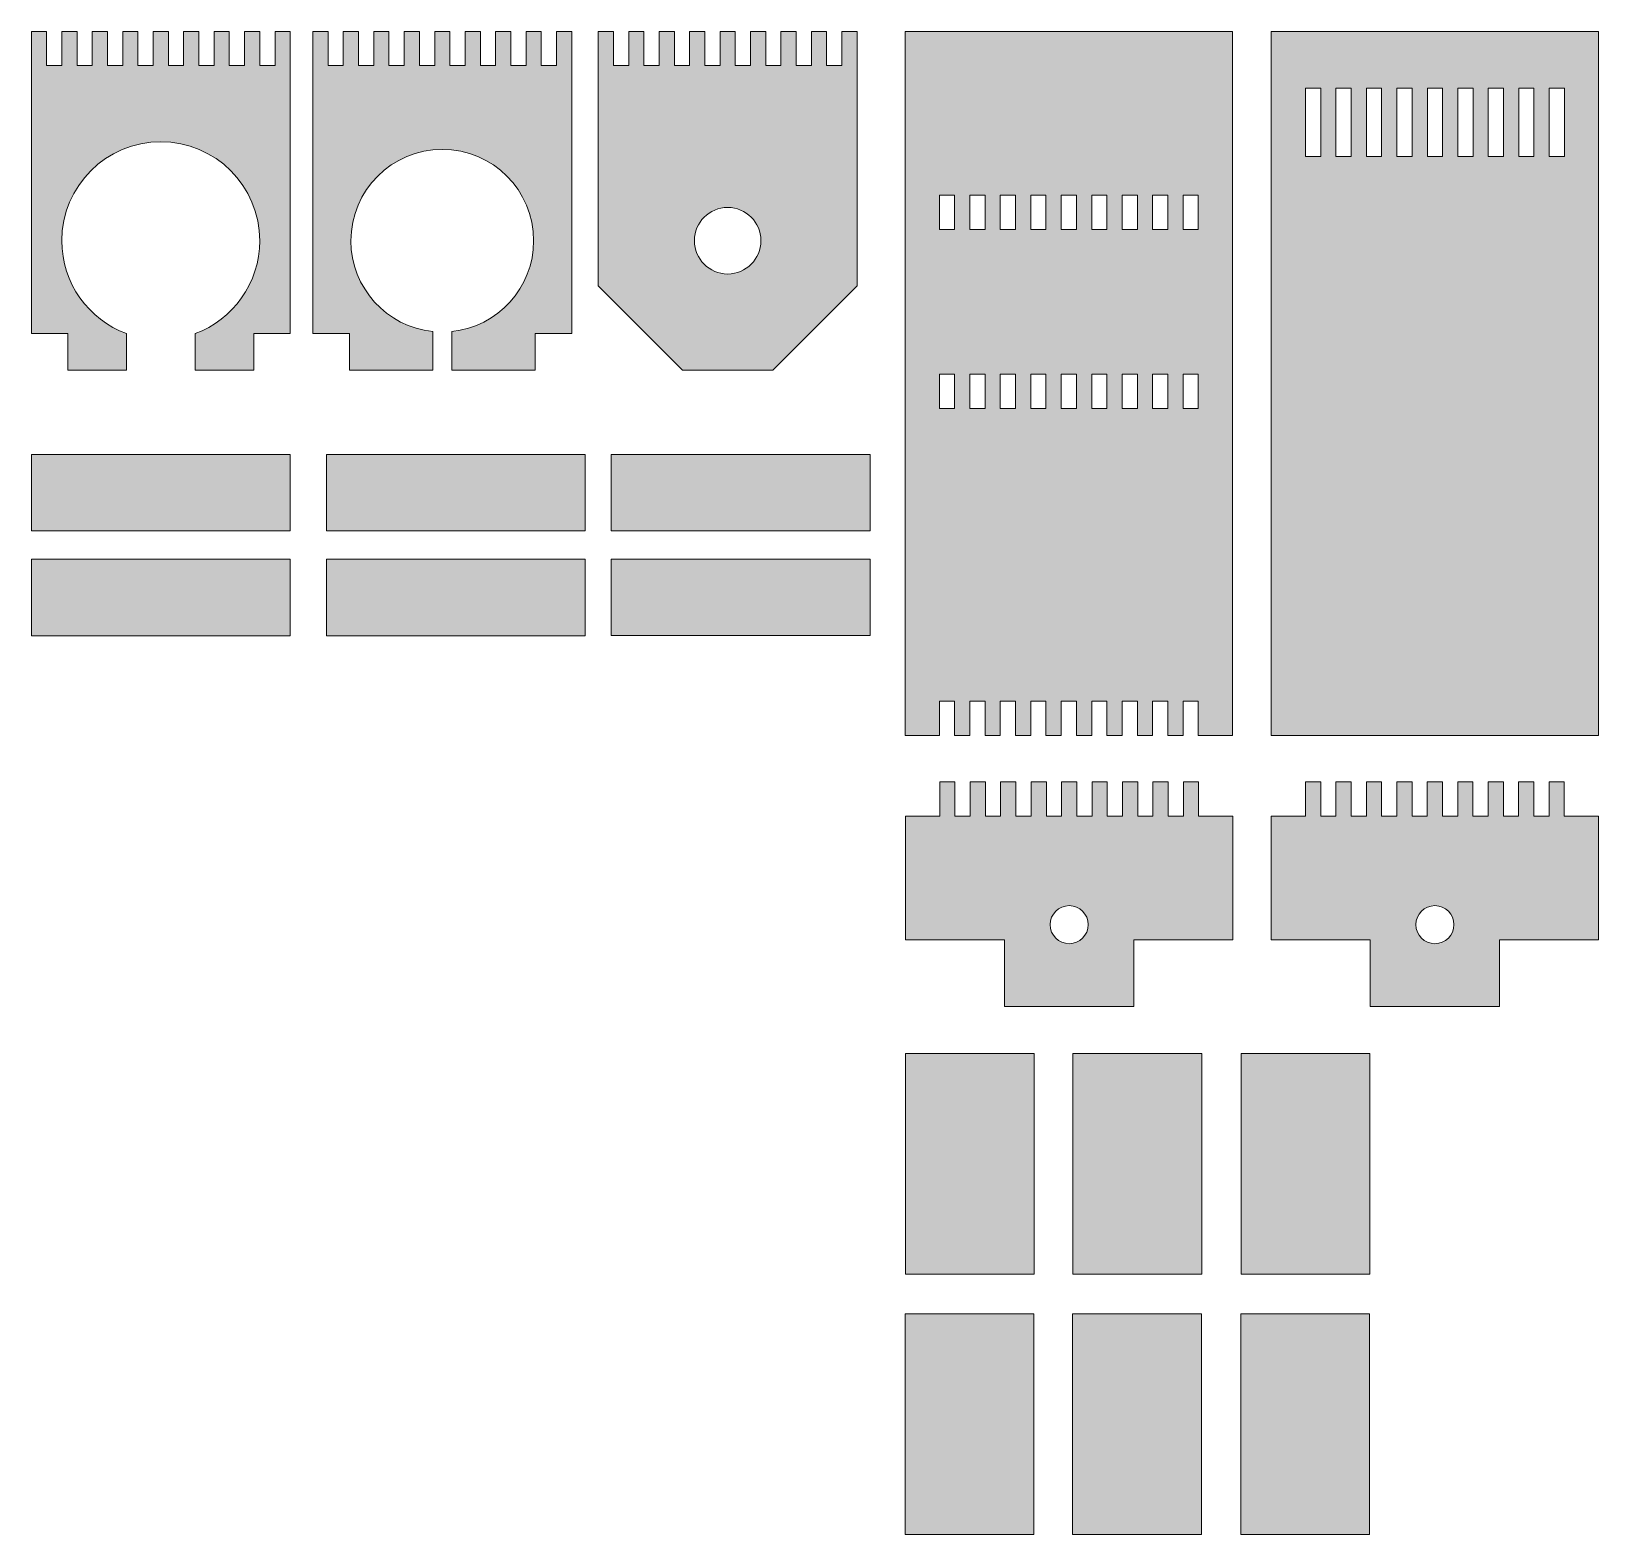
# Model space of a CAD drawing. Header units: inches. Extents: x 295 to 706, y -698 to -303.
import ezdxf

# ---------------------------------------------------------------- set-up
doc = ezdxf.new("R2010")
doc.units = ezdxf.units.IN
doc.header["$MEASUREMENT"] = 0
doc.layers.add('Layer 1', color=7, linetype='Continuous')

# ---------------------------------------------------------------- blocks, each defined once
blk = doc.blocks.new('block 2')
at = {"layer": 'Layer 1', "true_color": 0x939597}
h = blk.add_hatch(color=252, dxfattribs=at)
h.dxf.hatch_style = 2
h.paths.add_polyline_path([(440.04, -413.82), (372.04, -413.82), (372.04, -433.9), (440.04, -433.9)])
h = blk.add_hatch(color=252, dxfattribs=at)
h.dxf.hatch_style = 2
h.paths.add_polyline_path([(440.04, -441.34), (372.04, -441.34), (372.04, -461.42), (440.04, -461.42)])
at = {"layer": 'Layer 1', "color": 250, "lineweight": 18, "true_color": 0x231f20}
for points in [[(440.04, -413.82), (372.04, -413.82), (372.04, -433.9), (440.04, -433.9), (440.04, -413.82)], [(440.04, -441.34), (372.04, -441.34), (372.04, -461.42), (440.04, -461.42), (440.04, -441.34)]]:
    blk.add_lwpolyline(points, dxfattribs=at)
blk = doc.blocks.new('block 3')
at = {"layer": 'Layer 1', "true_color": 0x939597}
h = blk.add_hatch(color=252, dxfattribs=at)
h.dxf.hatch_style = 2
h.paths.add_polyline_path([(514.83, -413.8), (446.83, -413.8), (446.83, -433.88), (514.83, -433.88)])
h = blk.add_hatch(color=252, dxfattribs=at)
h.dxf.hatch_style = 2
h.paths.add_polyline_path([(514.83, -441.31), (446.83, -441.31), (446.83, -461.4), (514.83, -461.4)])
at = {"layer": 'Layer 1', "color": 250, "lineweight": 18, "true_color": 0x231f20}
for points in [[(514.83, -413.8), (446.83, -413.8), (446.83, -433.88), (514.83, -433.88), (514.83, -413.8)], [(514.83, -441.31), (446.83, -441.31), (446.83, -461.4), (514.83, -461.4), (514.83, -441.31)]]:
    blk.add_lwpolyline(points, dxfattribs=at)

msp = doc.modelspace()

# ---------------------------------------------------------------- hatches: boundary and pattern name
at = {"layer": 'Layer 1', "true_color": 0x939597}
h = msp.add_hatch(color=252, dxfattribs=at)
h.dxf.hatch_style = 2
edge = h.paths.add_edge_path()
edge.add_spline(control_points=[(362.54, -302.64), (362.54, -302.64), (361.28, -302.64), (361.28, -302.64), (361.28, -302.64), (358.54, -302.64), (358.54, -302.64), (358.54, -302.64), (358.54, -302.64), (358.54, -302.64), (358.54, -302.64), (358.54, -302.64), (358.54, -302.64), (358.54, -302.64), (358.54, -311.64), (358.54, -311.64), (358.54, -311.64), (354.54, -311.64), (354.54, -311.64), (354.54, -311.64), (354.54, -305.86), (354.54, -305.86), (354.54, -305.86), (354.54, -305.86), (354.54, -305.86), (354.54, -305.86), (354.54, -302.64), (354.54, -302.64), (354.54, -302.64), (350.54, -302.64), (350.54, -302.64), (350.54, -302.64), (350.54, -302.64), (350.54, -302.64), (350.54, -302.64), (350.54, -302.64), (350.54, -302.64), (350.54, -302.64), (350.54, -311.64), (350.54, -311.64), (350.54, -311.64), (346.54, -311.64), (346.54, -311.64), (346.54, -311.64), (346.54, -305.86), (346.54, -305.86), (346.54, -305.86), (346.54, -305.86), (346.54, -305.86), (346.54, -305.86), (346.54, -302.64), (346.54, -302.64), (346.54, -302.64), (342.54, -302.64), (342.54, -302.64), (342.54, -302.64), (342.54, -302.64), (342.54, -302.64), (342.54, -302.64), (342.54, -302.64), (342.54, -302.64), (342.54, -302.64), (342.54, -311.64), (342.54, -311.64), (342.54, -311.64), (338.54, -311.64), (338.54, -311.64), (338.54, -311.64), (338.54, -305.86), (338.54, -305.86), (338.54, -305.86), (338.54, -305.86), (338.54, -305.86), (338.54, -305.86), (338.54, -302.64), (338.54, -302.64), (338.54, -302.64), (334.54, -302.64), (334.54, -302.64), (334.54, -302.64), (334.54, -302.64), (334.54, -302.64), (334.54, -302.64), (334.54, -302.64), (334.54, -302.64), (334.54, -302.64), (334.54, -311.64), (334.54, -311.64), (334.54, -311.64), (330.54, -311.64), (330.54, -311.64), (330.54, -311.64), (330.54, -305.86), (330.54, -305.86), (330.54, -305.86), (330.54, -305.86), (330.54, -305.86), (330.54, -305.86), (330.54, -302.64), (330.54, -302.64), (330.54, -302.64), (326.54, -302.64), (326.54, -302.64), (326.54, -302.64), (326.54, -302.64), (326.54, -302.64), (326.54, -302.64), (326.54, -302.64), (326.54, -302.64), (326.54, -302.64), (326.54, -311.64), (326.54, -311.64), (326.54, -311.64), (322.54, -311.64), (322.54, -311.64), (322.54, -311.64), (322.54, -305.86), (322.54, -305.86), (322.54, -305.86), (322.54, -305.86), (322.54, -305.86), (322.54, -305.86), (322.54, -302.64), (322.54, -302.64), (322.54, -302.64), (318.54, -302.64), (318.54, -302.64), (318.54, -302.64), (318.54, -302.64), (318.54, -302.64), (318.54, -302.64), (318.54, -302.64), (318.54, -302.64), (318.54, -302.64), (318.54, -311.64), (318.54, -311.64), (318.54, -311.64), (314.54, -311.64), (314.54, -311.64), (314.54, -311.64), (314.54, -305.86), (314.54, -305.86), (314.54, -305.86), (314.54, -305.86), (314.54, -305.86), (314.54, -305.86), (314.54, -302.64), (314.54, -302.64), (314.54, -302.64), (310.54, -302.64), (310.54, -302.64), (310.54, -302.64), (310.54, -302.64), (310.54, -302.64), (310.54, -302.64), (310.54, -302.64), (310.54, -302.64), (310.54, -302.64), (310.54, -311.64), (310.54, -311.64), (310.54, -311.64), (306.54, -311.64), (306.54, -311.64), (306.54, -311.64), (306.54, -305.86), (306.54, -305.86), (306.54, -305.86), (306.54, -305.86), (306.54, -305.86), (306.54, -305.86), (306.54, -302.64), (306.54, -302.64), (306.54, -302.64), (302.54, -302.64), (302.54, -302.64), (302.54, -302.64), (302.54, -302.64), (302.54, -302.64), (302.54, -302.64), (302.54, -302.64), (302.54, -302.64), (302.54, -302.64), (302.54, -311.64), (302.54, -311.64), (302.54, -311.64), (298.54, -311.64), (298.54, -311.64), (298.54, -311.64), (298.54, -305.86), (298.54, -305.86), (298.54, -305.86), (298.54, -305.86), (298.54, -305.86), (298.54, -305.86), (298.54, -302.64), (298.54, -302.64), (298.54, -302.64), (294.54, -302.64), (294.54, -302.64), (294.54, -302.64), (294.54, -302.64), (294.54, -302.64), (294.54, -302.64), (294.54, -302.64), (294.54, -302.64), (294.54, -302.64), (294.54, -311.64), (294.54, -311.64), (294.54, -311.64), (294.54, -382.04), (294.54, -382.04), (294.54, -382.04), (304.14, -382.04), (304.14, -382.04), (304.14, -382.04), (304.14, -391.64), (304.14, -391.64), (304.14, -391.64), (319.54, -391.64), (319.54, -391.64), (319.54, -391.64), (319.54, -382.04), (319.54, -382.04), (309.61, -378.38), (302.54, -368.84), (302.54, -357.64), (302.54, -343.28), (314.18, -331.64), (328.54, -331.64), (342.9, -331.64), (354.54, -343.28), (354.54, -357.64), (354.54, -368.84), (347.46, -378.38), (337.54, -382.04), (337.54, -382.04), (337.54, -391.64), (337.54, -391.64), (337.54, -391.64), (352.94, -391.64), (352.94, -391.64), (352.94, -391.64), (352.94, -382.04), (352.94, -382.04), (352.94, -382.04), (362.54, -382.04), (362.54, -382.04), (362.54, -382.04), (362.54, -311.64), (362.54, -311.64), (362.54, -311.64), (362.54, -305.86), (362.54, -305.86), (362.54, -305.86), (362.54, -305.86), (362.54, -305.86), (362.54, -305.86), (362.54, -302.64), (362.54, -302.64), (362.54, -302.64), (362.54, -302.64), (362.54, -302.64)], knot_values=[0, 0, 0, 0, 1, 1, 1, 2, 2, 2, 3, 3, 3, 4, 4, 4, 5, 5, 5, 6, 6, 6, 7, 7, 7, 8, 8, 8, 9, 9, 9, 10, 10, 10, 11, 11, 11, 12, 12, 12, 13, 13, 13, 14, 14, 14, 15, 15, 15, 16, 16, 16, 17, 17, 17, 18, 18, 18, 19, 19, 19, 20, 20, 20, 21, 21, 21, 22, 22, 22, 23, 23, 23, 24, 24, 24, 25, 25, 25, 26, 26, 26, 27, 27, 27, 28, 28, 28, 29, 29, 29, 30, 30, 30, 31, 31, 31, 32, 32, 32, 33, 33, 33, 34, 34, 34, 35, 35, 35, 36, 36, 36, 37, 37, 37, 38, 38, 38, 39, 39, 39, 40, 40, 40, 41, 41, 41, 42, 42, 42, 43, 43, 43, 44, 44, 44, 45, 45, 45, 46, 46, 46, 47, 47, 47, 48, 48, 48, 49, 49, 49, 50, 50, 50, 51, 51, 51, 52, 52, 52, 53, 53, 53, 54, 54, 54, 55, 55, 55, 56, 56, 56, 57, 57, 57, 58, 58, 58, 59, 59, 59, 60, 60, 60, 61, 61, 61, 62, 62, 62, 63, 63, 63, 64, 64, 64, 65, 65, 65, 66, 66, 66, 67, 67, 67, 68, 68, 68, 69, 69, 69, 70, 70, 70, 71, 71, 71, 72, 72, 72, 73, 73, 73, 74, 74, 74, 75, 75, 75, 76, 76, 76, 77, 77, 77, 78, 78, 78, 79, 79, 79, 80, 80, 80, 81, 81, 81, 82, 82, 82, 83, 83, 83, 84, 84, 84, 85, 85, 85, 86, 86, 86, 87, 87, 87, 87], degree=3, periodic=1)
h = msp.add_hatch(color=252, dxfattribs=at)
h.dxf.hatch_style = 2
edge = h.paths.add_edge_path()
edge.add_spline(control_points=[(436.36, -302.64), (436.36, -302.64), (434.94, -302.64), (434.94, -302.64), (434.94, -302.64), (432.48, -302.64), (432.48, -302.64), (432.48, -302.64), (432.48, -306.33), (432.48, -306.33), (432.48, -306.33), (432.48, -311.64), (432.48, -311.64), (432.48, -311.64), (428.48, -311.64), (428.48, -311.64), (428.48, -311.64), (428.48, -306.33), (428.48, -306.33), (428.48, -306.33), (428.48, -302.64), (428.48, -302.64), (428.48, -302.64), (424.48, -302.64), (424.48, -302.64), (424.48, -302.64), (424.48, -306.33), (424.48, -306.33), (424.48, -306.33), (424.48, -311.64), (424.48, -311.64), (424.48, -311.64), (420.48, -311.64), (420.48, -311.64), (420.48, -311.64), (420.48, -306.33), (420.48, -306.33), (420.48, -306.33), (420.48, -306.33), (420.48, -306.33), (420.48, -306.33), (420.48, -302.64), (420.48, -302.64), (420.48, -302.64), (416.48, -302.64), (416.48, -302.64), (416.48, -302.64), (416.48, -302.64), (416.48, -302.64), (416.48, -302.64), (416.48, -306.33), (416.48, -306.33), (416.48, -306.33), (416.48, -311.64), (416.48, -311.64), (416.48, -311.64), (412.48, -311.64), (412.48, -311.64), (412.48, -311.64), (412.48, -302.64), (412.48, -302.64), (412.48, -302.64), (412.48, -302.64), (412.48, -302.64), (412.48, -302.64), (412.48, -302.64), (412.48, -302.64), (412.48, -302.64), (408.48, -302.64), (408.48, -302.64), (408.48, -302.64), (408.48, -302.64), (408.48, -302.64), (408.48, -302.64), (408.48, -311.64), (408.48, -311.64), (408.48, -311.64), (404.48, -311.64), (404.48, -311.64), (404.48, -311.64), (404.48, -302.64), (404.48, -302.64), (404.48, -302.64), (404.48, -302.64), (404.48, -302.64), (404.48, -302.64), (400.48, -302.64), (400.48, -302.64), (400.48, -302.64), (400.48, -302.64), (400.48, -302.64), (400.48, -302.64), (400.48, -302.64), (400.48, -302.64), (400.48, -302.64), (400.48, -311.64), (400.48, -311.64), (400.48, -311.64), (396.48, -311.64), (396.48, -311.64), (396.48, -311.64), (396.48, -302.64), (396.48, -302.64), (396.48, -302.64), (396.48, -302.64), (396.48, -302.64), (396.48, -302.64), (392.48, -302.64), (392.48, -302.64), (392.48, -302.64), (392.48, -302.64), (392.48, -302.64), (392.48, -302.64), (392.48, -302.64), (392.48, -302.64), (392.48, -302.64), (392.48, -311.64), (392.48, -311.64), (392.48, -311.64), (388.48, -311.64), (388.48, -311.64), (388.48, -311.64), (388.48, -306.33), (388.48, -306.33), (388.48, -306.33), (388.48, -302.64), (388.48, -302.64), (388.48, -302.64), (384.48, -302.64), (384.48, -302.64), (384.48, -302.64), (384.48, -306.33), (384.48, -306.33), (384.48, -306.33), (384.48, -306.33), (384.48, -306.33), (384.48, -306.33), (384.48, -311.64), (384.48, -311.64), (384.48, -311.64), (380.48, -311.64), (380.48, -311.64), (380.48, -311.64), (380.48, -306.33), (380.48, -306.33), (380.48, -306.33), (380.48, -302.64), (380.48, -302.64), (380.48, -302.64), (376.48, -302.64), (376.48, -302.64), (376.48, -302.64), (376.48, -306.33), (376.48, -306.33), (376.48, -306.33), (376.48, -311.64), (376.48, -311.64), (376.48, -311.64), (372.48, -311.64), (372.48, -311.64), (372.48, -311.64), (372.48, -306.33), (372.48, -306.33), (372.48, -306.33), (372.48, -306.33), (372.48, -306.33), (372.48, -306.33), (372.48, -302.64), (372.48, -302.64), (372.48, -302.64), (368.48, -302.64), (368.48, -302.64), (368.48, -302.64), (368.48, -302.64), (368.48, -302.64), (368.48, -302.64), (368.48, -306.33), (368.48, -306.33), (368.48, -306.33), (368.48, -311.64), (368.48, -311.64), (368.48, -311.64), (368.48, -382.04), (368.48, -382.04), (368.48, -382.04), (378.08, -382.04), (378.08, -382.04), (378.08, -382.04), (378.08, -391.64), (378.08, -391.64), (378.08, -391.64), (399.98, -391.64), (399.98, -391.64), (399.98, -391.64), (399.98, -381.51), (399.98, -381.51), (387.9, -380.26), (378.48, -370.05), (378.48, -357.64), (378.48, -344.39), (389.22, -333.64), (402.48, -333.64), (415.73, -333.64), (426.48, -344.39), (426.48, -357.64), (426.48, -370.05), (417.06, -380.26), (404.98, -381.51), (404.98, -381.51), (404.98, -391.64), (404.98, -391.64), (404.98, -391.64), (426.88, -391.64), (426.88, -391.64), (426.88, -391.64), (426.88, -382.04), (426.88, -382.04), (426.88, -382.04), (436.48, -382.04), (436.48, -382.04), (436.48, -382.04), (436.48, -311.64), (436.48, -311.64), (436.48, -311.64), (436.48, -306.33), (436.48, -306.33), (436.48, -306.33), (436.48, -302.64), (436.48, -302.64), (436.48, -302.64), (436.36, -302.64), (436.36, -302.64)], knot_values=[0, 0, 0, 0, 1, 1, 1, 2, 2, 2, 3, 3, 3, 4, 4, 4, 5, 5, 5, 6, 6, 6, 7, 7, 7, 8, 8, 8, 9, 9, 9, 10, 10, 10, 11, 11, 11, 12, 12, 12, 13, 13, 13, 14, 14, 14, 15, 15, 15, 16, 16, 16, 17, 17, 17, 18, 18, 18, 19, 19, 19, 20, 20, 20, 21, 21, 21, 22, 22, 22, 23, 23, 23, 24, 24, 24, 25, 25, 25, 26, 26, 26, 27, 27, 27, 28, 28, 28, 29, 29, 29, 30, 30, 30, 31, 31, 31, 32, 32, 32, 33, 33, 33, 34, 34, 34, 35, 35, 35, 36, 36, 36, 37, 37, 37, 38, 38, 38, 39, 39, 39, 40, 40, 40, 41, 41, 41, 42, 42, 42, 43, 43, 43, 44, 44, 44, 45, 45, 45, 46, 46, 46, 47, 47, 47, 48, 48, 48, 49, 49, 49, 50, 50, 50, 51, 51, 51, 52, 52, 52, 53, 53, 53, 54, 54, 54, 55, 55, 55, 56, 56, 56, 57, 57, 57, 58, 58, 58, 59, 59, 59, 60, 60, 60, 61, 61, 61, 62, 62, 62, 63, 63, 63, 64, 64, 64, 65, 65, 65, 66, 66, 66, 67, 67, 67, 68, 68, 68, 69, 69, 69, 70, 70, 70, 71, 71, 71, 72, 72, 72, 73, 73, 73, 74, 74, 74, 75, 75, 75, 76, 76, 76, 77, 77, 77, 77], degree=3, periodic=1)
h = msp.add_hatch(color=252, dxfattribs=at)
h.dxf.hatch_style = 2
h.paths.add_polyline_path([(507.44, -302.64), (507.44, -305.86), (507.44, -311.64), (503.44, -311.64), (503.44, -305.86), (503.44, -302.64), (499.44, -302.64), (499.44, -305.86), (499.44, -311.64), (495.44, -311.64), (495.44, -305.86), (495.44, -305.86), (495.44, -302.64), (491.44, -302.64), (491.44, -305.86), (491.44, -311.64), (487.44, -311.64), (487.44, -302.64), (483.44, -302.64), (483.44, -311.64), (479.44, -311.64), (479.44, -302.64), (475.44, -302.64), (475.44, -311.64), (471.44, -311.64), (471.44, -302.64), (467.44, -302.64), (467.44, -305.86), (467.44, -311.64), (463.44, -311.64), (463.44, -305.86), (463.44, -302.64), (459.44, -302.64), (459.44, -305.86), (459.44, -311.64), (455.44, -311.64), (455.44, -305.86), (455.44, -305.86), (455.44, -302.64), (451.44, -302.64), (451.44, -305.86), (451.44, -311.64), (447.44, -311.64), (447.44, -302.64), (443.44, -302.64), (443.44, -305.86), (443.44, -311.64), (443.44, -369.51), (465.58, -391.64), (489.31, -391.64), (511.44, -369.51), (511.44, -311.64), (511.44, -305.86), (511.44, -302.64)])
edge = h.paths.add_edge_path()
edge.add_spline(control_points=[(477.44, -366.39), (472.61, -366.39), (468.69, -362.47), (468.69, -357.64), (468.69, -352.81), (472.61, -348.89), (477.44, -348.89), (482.27, -348.89), (486.19, -352.81), (486.19, -357.64), (486.19, -362.47), (482.27, -366.39), (477.44, -366.39)], knot_values=[0, 0, 0, 0, 1, 1, 1, 2, 2, 2, 3, 3, 3, 4, 4, 4, 4], degree=3, periodic=1)
h = msp.add_hatch(color=252, dxfattribs=at)
h.dxf.hatch_style = 2
h.paths.add_polyline_path([(524.06, -302.64), (524.06, -487.64), (533.06, -487.64), (533.06, -478.64), (537.06, -478.64), (537.06, -487.64), (541.06, -487.64), (541.06, -478.64), (545.06, -478.64), (545.06, -487.64), (549.06, -487.64), (549.06, -478.64), (553.06, -478.64), (553.06, -487.64), (557.06, -487.64), (557.06, -478.64), (561.06, -478.64), (561.06, -487.64), (565.06, -487.64), (565.06, -478.64), (569.06, -478.64), (569.06, -487.64), (573.06, -487.64), (573.06, -478.64), (577.06, -478.64), (577.06, -487.64), (581.06, -487.64), (581.06, -478.64), (585.06, -478.64), (585.06, -487.64), (589.06, -487.64), (589.06, -478.64), (593.06, -478.64), (593.06, -487.64), (597.06, -487.64), (597.06, -478.64), (601.06, -478.64), (601.06, -487.64), (610.06, -487.64), (610.06, -302.64)])
h.paths.add_polyline_path([(537.06, -401.71), (533.06, -401.71), (533.06, -392.71), (537.06, -392.71)])
h.paths.add_polyline_path([(537.06, -354.71), (533.06, -354.71), (533.06, -345.71), (537.06, -345.71)])
h.paths.add_polyline_path([(545.06, -401.71), (541.06, -401.71), (541.06, -392.71), (545.06, -392.71)])
h.paths.add_polyline_path([(545.06, -354.71), (541.06, -354.71), (541.06, -345.71), (545.06, -345.71)])
h.paths.add_polyline_path([(553.06, -401.71), (549.06, -401.71), (549.06, -392.71), (553.06, -392.71)])
h.paths.add_polyline_path([(553.06, -354.71), (549.06, -354.71), (549.06, -345.71), (553.06, -345.71)])
h.paths.add_polyline_path([(561.06, -401.71), (557.06, -401.71), (557.06, -392.71), (561.06, -392.71)])
h.paths.add_polyline_path([(561.06, -354.71), (557.06, -354.71), (557.06, -345.71), (561.06, -345.71)])
h.paths.add_polyline_path([(569.06, -401.71), (565.06, -401.71), (565.06, -392.71), (569.06, -392.71)])
h.paths.add_polyline_path([(569.06, -354.71), (565.06, -354.71), (565.06, -345.71), (569.06, -345.71)])
h.paths.add_polyline_path([(577.06, -401.71), (573.06, -401.71), (573.06, -392.71), (577.06, -392.71)])
h.paths.add_polyline_path([(577.06, -354.71), (573.06, -354.71), (573.06, -345.71), (577.06, -345.71)])
h.paths.add_polyline_path([(585.06, -401.71), (581.06, -401.71), (581.06, -392.71), (585.06, -392.71)])
h.paths.add_polyline_path([(585.06, -354.71), (581.06, -354.71), (581.06, -345.71), (585.06, -345.71)])
h.paths.add_polyline_path([(593.06, -401.71), (589.06, -401.71), (589.06, -392.71), (593.06, -392.71)])
h.paths.add_polyline_path([(593.06, -354.71), (589.06, -354.71), (589.06, -345.71), (593.06, -345.71)])
h.paths.add_polyline_path([(601.06, -401.71), (597.06, -401.71), (597.06, -392.71), (601.06, -392.71)])
h.paths.add_polyline_path([(601.06, -354.71), (597.06, -354.71), (597.06, -345.71), (601.06, -345.71)])
h = msp.add_hatch(color=252, dxfattribs=at)
h.dxf.hatch_style = 2
h.paths.add_polyline_path([(620.23, -302.64), (620.23, -487.64), (706.23, -487.64), (706.23, -302.64)])
h.paths.add_polyline_path([(633.23, -335.55), (629.23, -335.55), (629.23, -317.55), (633.23, -317.55)])
h.paths.add_polyline_path([(641.23, -335.55), (637.23, -335.55), (637.23, -317.55), (641.23, -317.55)])
h.paths.add_polyline_path([(649.23, -335.55), (645.23, -335.55), (645.23, -317.55), (649.23, -317.55)])
h.paths.add_polyline_path([(657.23, -335.55), (653.23, -335.55), (653.23, -317.55), (657.23, -317.55)])
h.paths.add_polyline_path([(665.23, -335.55), (661.23, -335.55), (661.23, -317.55), (665.23, -317.55)])
h.paths.add_polyline_path([(673.23, -335.55), (669.23, -335.55), (669.23, -317.55), (673.23, -317.55)])
h.paths.add_polyline_path([(681.23, -335.55), (677.23, -335.55), (677.23, -317.55), (681.23, -317.55)])
h.paths.add_polyline_path([(689.23, -335.55), (685.23, -335.55), (685.23, -317.55), (689.23, -317.55)])
h.paths.add_polyline_path([(697.23, -335.55), (693.23, -335.55), (693.23, -317.55), (697.23, -317.55)])
h = msp.add_hatch(color=252, dxfattribs=at)
h.dxf.hatch_style = 2
h.paths.add_polyline_path([(362.54, -413.82), (294.54, -413.82), (294.54, -433.9), (362.54, -433.9)])
h = msp.add_hatch(color=252, dxfattribs=at)
h.dxf.hatch_style = 2
h.paths.add_polyline_path([(362.54, -441.34), (294.54, -441.34), (294.54, -461.42), (362.54, -461.42)])
h = msp.add_hatch(color=252, dxfattribs=at)
h.dxf.hatch_style = 2
h.paths.add_polyline_path([(607.65, -508.82), (601.15, -508.82), (601.15, -499.82), (597.15, -499.82), (597.15, -508.82), (593.15, -508.82), (593.15, -499.82), (589.15, -499.82), (589.15, -508.82), (585.15, -508.82), (585.15, -499.82), (581.15, -499.82), (581.15, -508.82), (580.65, -508.82), (577.15, -508.82), (577.15, -499.82), (573.15, -499.82), (573.15, -508.82), (571.65, -508.82), (569.15, -508.82), (569.15, -499.82), (565.15, -499.82), (565.15, -508.82), (562.65, -508.82), (561.15, -508.82), (561.15, -499.82), (557.15, -499.82), (557.15, -508.82), (553.65, -508.82), (553.15, -508.82), (553.15, -499.82), (549.15, -499.82), (549.15, -508.82), (545.15, -508.82), (545.15, -499.82), (541.15, -499.82), (541.15, -508.82), (537.15, -508.82), (537.15, -499.82), (533.15, -499.82), (533.15, -508.82), (526.65, -508.82), (524.15, -508.82), (524.15, -541.32), (550.15, -541.32), (550.15, -558.82), (584.15, -558.82), (584.15, -541.32), (610.15, -541.32), (610.15, -508.82)])
edge = h.paths.add_edge_path()
edge.add_spline(control_points=[(567.15, -542.32), (564.39, -542.32), (562.15, -540.08), (562.15, -537.32), (562.15, -534.56), (564.39, -532.32), (567.15, -532.32), (569.91, -532.32), (572.15, -534.56), (572.15, -537.32), (572.15, -540.08), (569.91, -542.32), (567.15, -542.32)], knot_values=[0, 0, 0, 0, 1, 1, 1, 2, 2, 2, 3, 3, 3, 4, 4, 4, 4], degree=3, periodic=1)
h = msp.add_hatch(color=252, dxfattribs=at)
h.dxf.hatch_style = 2
h.paths.add_polyline_path([(703.71, -508.82), (697.21, -508.82), (697.21, -499.82), (693.21, -499.82), (693.21, -508.82), (689.21, -508.82), (689.21, -499.82), (685.21, -499.82), (685.21, -508.82), (681.21, -508.82), (681.21, -499.82), (677.21, -499.82), (677.21, -508.82), (676.71, -508.82), (673.21, -508.82), (673.21, -499.82), (669.21, -499.82), (669.21, -508.82), (667.71, -508.82), (665.21, -508.82), (665.21, -499.82), (661.21, -499.82), (661.21, -508.82), (658.71, -508.82), (657.21, -508.82), (657.21, -499.82), (653.21, -499.82), (653.21, -508.82), (649.71, -508.82), (649.21, -508.82), (649.21, -499.82), (645.21, -499.82), (645.21, -508.82), (641.21, -508.82), (641.21, -499.82), (637.21, -499.82), (637.21, -508.82), (633.21, -508.82), (633.21, -499.82), (629.21, -499.82), (629.21, -508.82), (622.71, -508.82), (620.21, -508.82), (620.21, -541.32), (646.21, -541.32), (646.21, -558.82), (680.21, -558.82), (680.21, -541.32), (706.21, -541.32), (706.21, -508.82)])
edge = h.paths.add_edge_path()
edge.add_spline(control_points=[(663.21, -542.32), (660.45, -542.32), (658.21, -540.08), (658.21, -537.32), (658.21, -534.56), (660.45, -532.32), (663.21, -532.32), (665.98, -532.32), (668.21, -534.56), (668.21, -537.32), (668.21, -540.08), (665.98, -542.32), (663.21, -542.32)], knot_values=[0, 0, 0, 0, 1, 1, 1, 2, 2, 2, 3, 3, 3, 4, 4, 4, 4], degree=3, periodic=1)
h = msp.add_hatch(color=252, dxfattribs=at)
h.dxf.hatch_style = 2
h.paths.add_polyline_path([(557.96, -629.14), (524.15, -629.14), (524.15, -571.14), (557.96, -571.14)])
h = msp.add_hatch(color=252, dxfattribs=at)
h.dxf.hatch_style = 2
h.paths.add_polyline_path([(601.96, -629.14), (568.14, -629.14), (568.14, -571.14), (601.96, -571.14)])
h = msp.add_hatch(color=252, dxfattribs=at)
h.dxf.hatch_style = 2
h.paths.add_polyline_path([(646.12, -629.14), (612.31, -629.14), (612.31, -571.14), (646.12, -571.14)])
h = msp.add_hatch(color=252, dxfattribs=at)
h.dxf.hatch_style = 2
h.paths.add_polyline_path([(557.88, -697.57), (524.06, -697.57), (524.06, -639.57), (557.88, -639.57)])
h = msp.add_hatch(color=252, dxfattribs=at)
h.dxf.hatch_style = 2
h.paths.add_polyline_path([(601.87, -697.57), (568.06, -697.57), (568.06, -639.57), (601.87, -639.57)])
h = msp.add_hatch(color=252, dxfattribs=at)
h.dxf.hatch_style = 2
h.paths.add_polyline_path([(646.04, -697.57), (612.22, -697.57), (612.22, -639.57), (646.04, -639.57)])

# ---------------------------------------------------------------- linework, layer by layer
at = {"layer": 'Layer 1', "color": 250, "lineweight": 18, "true_color": 0x231f20}
for points in [[(507.44, -302.64), (507.44, -305.86), (507.44, -311.64), (503.44, -311.64), (503.44, -305.86), (503.44, -302.64), (499.44, -302.64), (499.44, -305.86), (499.44, -311.64), (495.44, -311.64), (495.44, -305.86), (495.44, -305.86), (495.44, -302.64), (491.44, -302.64), (491.44, -305.86), (491.44, -311.64), (487.44, -311.64), (487.44, -302.64), (483.44, -302.64), (483.44, -311.64), (479.44, -311.64), (479.44, -302.64), (475.44, -302.64), (475.44, -311.64), (471.44, -311.64), (471.44, -302.64), (467.44, -302.64), (467.44, -305.86), (467.44, -311.64), (463.44, -311.64), (463.44, -305.86), (463.44, -302.64), (459.44, -302.64), (459.44, -305.86), (459.44, -311.64), (455.44, -311.64), (455.44, -305.86), (455.44, -305.86), (455.44, -302.64), (451.44, -302.64), (451.44, -305.86), (451.44, -311.64), (447.44, -311.64), (447.44, -302.64), (443.44, -302.64), (443.44, -305.86), (443.44, -311.64), (443.44, -369.51), (465.58, -391.64), (489.31, -391.64), (511.44, -369.51), (511.44, -311.64), (511.44, -305.86), (511.44, -302.64), (507.44, -302.64)], [(524.06, -302.64), (524.06, -487.64), (533.06, -487.64), (533.06, -478.64), (537.06, -478.64), (537.06, -487.64), (541.06, -487.64), (541.06, -478.64), (545.06, -478.64), (545.06, -487.64), (549.06, -487.64), (549.06, -478.64), (553.06, -478.64), (553.06, -487.64), (557.06, -487.64), (557.06, -478.64), (561.06, -478.64), (561.06, -487.64), (565.06, -487.64), (565.06, -478.64), (569.06, -478.64), (569.06, -487.64), (573.06, -487.64), (573.06, -478.64), (577.06, -478.64), (577.06, -487.64), (581.06, -487.64), (581.06, -478.64), (585.06, -478.64), (585.06, -487.64), (589.06, -487.64), (589.06, -478.64), (593.06, -478.64), (593.06, -487.64), (597.06, -487.64), (597.06, -478.64), (601.06, -478.64), (601.06, -487.64), (610.06, -487.64), (610.06, -302.64), (524.06, -302.64)], [(620.23, -302.64), (620.23, -487.64), (706.23, -487.64), (706.23, -302.64), (620.23, -302.64)], [(633.23, -335.55), (629.23, -335.55), (629.23, -317.55), (633.23, -317.55), (633.23, -335.55)], [(641.23, -335.55), (637.23, -335.55), (637.23, -317.55), (641.23, -317.55), (641.23, -335.55)], [(649.23, -335.55), (645.23, -335.55), (645.23, -317.55), (649.23, -317.55), (649.23, -335.55)], [(657.23, -335.55), (653.23, -335.55), (653.23, -317.55), (657.23, -317.55), (657.23, -335.55)], [(665.23, -335.55), (661.23, -335.55), (661.23, -317.55), (665.23, -317.55), (665.23, -335.55)], [(673.23, -335.55), (669.23, -335.55), (669.23, -317.55), (673.23, -317.55), (673.23, -335.55)], [(681.23, -335.55), (677.23, -335.55), (677.23, -317.55), (681.23, -317.55), (681.23, -335.55)], [(689.23, -335.55), (685.23, -335.55), (685.23, -317.55), (689.23, -317.55), (689.23, -335.55)], [(697.23, -335.55), (693.23, -335.55), (693.23, -317.55), (697.23, -317.55), (697.23, -335.55)], [(537.06, -354.71), (533.06, -354.71), (533.06, -345.71), (537.06, -345.71), (537.06, -354.71)], [(545.06, -354.71), (541.06, -354.71), (541.06, -345.71), (545.06, -345.71), (545.06, -354.71)], [(553.06, -354.71), (549.06, -354.71), (549.06, -345.71), (553.06, -345.71), (553.06, -354.71)], [(561.06, -354.71), (557.06, -354.71), (557.06, -345.71), (561.06, -345.71), (561.06, -354.71)], [(569.06, -354.71), (565.06, -354.71), (565.06, -345.71), (569.06, -345.71), (569.06, -354.71)], [(577.06, -354.71), (573.06, -354.71), (573.06, -345.71), (577.06, -345.71), (577.06, -354.71)], [(585.06, -354.71), (581.06, -354.71), (581.06, -345.71), (585.06, -345.71), (585.06, -354.71)], [(593.06, -354.71), (589.06, -354.71), (589.06, -345.71), (593.06, -345.71), (593.06, -354.71)], [(601.06, -354.71), (597.06, -354.71), (597.06, -345.71), (601.06, -345.71), (601.06, -354.71)], [(537.06, -401.71), (533.06, -401.71), (533.06, -392.71), (537.06, -392.71), (537.06, -401.71)], [(545.06, -401.71), (541.06, -401.71), (541.06, -392.71), (545.06, -392.71), (545.06, -401.71)], [(553.06, -401.71), (549.06, -401.71), (549.06, -392.71), (553.06, -392.71), (553.06, -401.71)], [(561.06, -401.71), (557.06, -401.71), (557.06, -392.71), (561.06, -392.71), (561.06, -401.71)], [(569.06, -401.71), (565.06, -401.71), (565.06, -392.71), (569.06, -392.71), (569.06, -401.71)], [(577.06, -401.71), (573.06, -401.71), (573.06, -392.71), (577.06, -392.71), (577.06, -401.71)], [(585.06, -401.71), (581.06, -401.71), (581.06, -392.71), (585.06, -392.71), (585.06, -401.71)], [(593.06, -401.71), (589.06, -401.71), (589.06, -392.71), (593.06, -392.71), (593.06, -401.71)], [(601.06, -401.71), (597.06, -401.71), (597.06, -392.71), (601.06, -392.71), (601.06, -401.71)], [(362.54, -413.82), (294.54, -413.82), (294.54, -433.9), (362.54, -433.9), (362.54, -413.82)], [(362.54, -441.34), (294.54, -441.34), (294.54, -461.42), (362.54, -461.42), (362.54, -441.34)], [(607.65, -508.82), (601.15, -508.82), (601.15, -499.82), (597.15, -499.82), (597.15, -508.82), (593.15, -508.82), (593.15, -499.82), (589.15, -499.82), (589.15, -508.82), (585.15, -508.82), (585.15, -499.82), (581.15, -499.82), (581.15, -508.82), (580.65, -508.82), (577.15, -508.82), (577.15, -499.82), (573.15, -499.82), (573.15, -508.82), (571.65, -508.82), (569.15, -508.82), (569.15, -499.82), (565.15, -499.82), (565.15, -508.82), (562.65, -508.82), (561.15, -508.82), (561.15, -499.82), (557.15, -499.82), (557.15, -508.82), (553.65, -508.82), (553.15, -508.82), (553.15, -499.82), (549.15, -499.82), (549.15, -508.82), (545.15, -508.82), (545.15, -499.82), (541.15, -499.82), (541.15, -508.82), (537.15, -508.82), (537.15, -499.82), (533.15, -499.82), (533.15, -508.82), (526.65, -508.82), (524.15, -508.82), (524.15, -541.32), (550.15, -541.32), (550.15, -558.82), (584.15, -558.82), (584.15, -541.32), (610.15, -541.32), (610.15, -508.82), (607.65, -508.82)], [(703.71, -508.82), (697.21, -508.82), (697.21, -499.82), (693.21, -499.82), (693.21, -508.82), (689.21, -508.82), (689.21, -499.82), (685.21, -499.82), (685.21, -508.82), (681.21, -508.82), (681.21, -499.82), (677.21, -499.82), (677.21, -508.82), (676.71, -508.82), (673.21, -508.82), (673.21, -499.82), (669.21, -499.82), (669.21, -508.82), (667.71, -508.82), (665.21, -508.82), (665.21, -499.82), (661.21, -499.82), (661.21, -508.82), (658.71, -508.82), (657.21, -508.82), (657.21, -499.82), (653.21, -499.82), (653.21, -508.82), (649.71, -508.82), (649.21, -508.82), (649.21, -499.82), (645.21, -499.82), (645.21, -508.82), (641.21, -508.82), (641.21, -499.82), (637.21, -499.82), (637.21, -508.82), (633.21, -508.82), (633.21, -499.82), (629.21, -499.82), (629.21, -508.82), (622.71, -508.82), (620.21, -508.82), (620.21, -541.32), (646.21, -541.32), (646.21, -558.82), (680.21, -558.82), (680.21, -541.32), (706.21, -541.32), (706.21, -508.82), (703.71, -508.82)], [(557.96, -629.14), (524.15, -629.14), (524.15, -571.14), (557.96, -571.14), (557.96, -629.14)], [(601.96, -629.14), (568.14, -629.14), (568.14, -571.14), (601.96, -571.14), (601.96, -629.14)], [(646.12, -629.14), (612.31, -629.14), (612.31, -571.14), (646.12, -571.14), (646.12, -629.14)], [(557.88, -697.57), (524.06, -697.57), (524.06, -639.57), (557.88, -639.57), (557.88, -697.57)], [(601.87, -697.57), (568.06, -697.57), (568.06, -639.57), (601.87, -639.57), (601.87, -697.57)], [(646.04, -697.57), (612.22, -697.57), (612.22, -639.57), (646.04, -639.57), (646.04, -697.57)]]:
    msp.add_lwpolyline(points, dxfattribs=at)
for points, knots in [([(362.54, -302.64), (362.54, -302.64), (361.28, -302.64), (361.28, -302.64), (361.28, -302.64), (358.54, -302.64), (358.54, -302.64), (358.54, -302.64), (358.54, -302.64), (358.54, -302.64), (358.54, -302.64), (358.54, -302.64), (358.54, -302.64), (358.54, -302.64), (358.54, -311.64), (358.54, -311.64), (358.54, -311.64), (354.54, -311.64), (354.54, -311.64), (354.54, -311.64), (354.54, -305.86), (354.54, -305.86), (354.54, -305.86), (354.54, -305.86), (354.54, -305.86), (354.54, -305.86), (354.54, -302.64), (354.54, -302.64), (354.54, -302.64), (350.54, -302.64), (350.54, -302.64), (350.54, -302.64), (350.54, -302.64), (350.54, -302.64), (350.54, -302.64), (350.54, -302.64), (350.54, -302.64), (350.54, -302.64), (350.54, -311.64), (350.54, -311.64), (350.54, -311.64), (346.54, -311.64), (346.54, -311.64), (346.54, -311.64), (346.54, -305.86), (346.54, -305.86), (346.54, -305.86), (346.54, -305.86), (346.54, -305.86), (346.54, -305.86), (346.54, -302.64), (346.54, -302.64), (346.54, -302.64), (342.54, -302.64), (342.54, -302.64), (342.54, -302.64), (342.54, -302.64), (342.54, -302.64), (342.54, -302.64), (342.54, -302.64), (342.54, -302.64), (342.54, -302.64), (342.54, -311.64), (342.54, -311.64), (342.54, -311.64), (338.54, -311.64), (338.54, -311.64), (338.54, -311.64), (338.54, -305.86), (338.54, -305.86), (338.54, -305.86), (338.54, -305.86), (338.54, -305.86), (338.54, -305.86), (338.54, -302.64), (338.54, -302.64), (338.54, -302.64), (334.54, -302.64), (334.54, -302.64), (334.54, -302.64), (334.54, -302.64), (334.54, -302.64), (334.54, -302.64), (334.54, -302.64), (334.54, -302.64), (334.54, -302.64), (334.54, -311.64), (334.54, -311.64), (334.54, -311.64), (330.54, -311.64), (330.54, -311.64), (330.54, -311.64), (330.54, -305.86), (330.54, -305.86), (330.54, -305.86), (330.54, -305.86), (330.54, -305.86), (330.54, -305.86), (330.54, -302.64), (330.54, -302.64), (330.54, -302.64), (326.54, -302.64), (326.54, -302.64), (326.54, -302.64), (326.54, -302.64), (326.54, -302.64), (326.54, -302.64), (326.54, -302.64), (326.54, -302.64), (326.54, -302.64), (326.54, -311.64), (326.54, -311.64), (326.54, -311.64), (322.54, -311.64), (322.54, -311.64), (322.54, -311.64), (322.54, -305.86), (322.54, -305.86), (322.54, -305.86), (322.54, -305.86), (322.54, -305.86), (322.54, -305.86), (322.54, -302.64), (322.54, -302.64), (322.54, -302.64), (318.54, -302.64), (318.54, -302.64), (318.54, -302.64), (318.54, -302.64), (318.54, -302.64), (318.54, -302.64), (318.54, -302.64), (318.54, -302.64), (318.54, -302.64), (318.54, -311.64), (318.54, -311.64), (318.54, -311.64), (314.54, -311.64), (314.54, -311.64), (314.54, -311.64), (314.54, -305.86), (314.54, -305.86), (314.54, -305.86), (314.54, -305.86), (314.54, -305.86), (314.54, -305.86), (314.54, -302.64), (314.54, -302.64), (314.54, -302.64), (310.54, -302.64), (310.54, -302.64), (310.54, -302.64), (310.54, -302.64), (310.54, -302.64), (310.54, -302.64), (310.54, -302.64), (310.54, -302.64), (310.54, -302.64), (310.54, -311.64), (310.54, -311.64), (310.54, -311.64), (306.54, -311.64), (306.54, -311.64), (306.54, -311.64), (306.54, -305.86), (306.54, -305.86), (306.54, -305.86), (306.54, -305.86), (306.54, -305.86), (306.54, -305.86), (306.54, -302.64), (306.54, -302.64), (306.54, -302.64), (302.54, -302.64), (302.54, -302.64), (302.54, -302.64), (302.54, -302.64), (302.54, -302.64), (302.54, -302.64), (302.54, -302.64), (302.54, -302.64), (302.54, -302.64), (302.54, -311.64), (302.54, -311.64), (302.54, -311.64), (298.54, -311.64), (298.54, -311.64), (298.54, -311.64), (298.54, -305.86), (298.54, -305.86), (298.54, -305.86), (298.54, -305.86), (298.54, -305.86), (298.54, -305.86), (298.54, -302.64), (298.54, -302.64), (298.54, -302.64), (294.54, -302.64), (294.54, -302.64), (294.54, -302.64), (294.54, -302.64), (294.54, -302.64), (294.54, -302.64), (294.54, -302.64), (294.54, -302.64), (294.54, -302.64), (294.54, -311.64), (294.54, -311.64), (294.54, -311.64), (294.54, -382.04), (294.54, -382.04), (294.54, -382.04), (304.14, -382.04), (304.14, -382.04), (304.14, -382.04), (304.14, -391.64), (304.14, -391.64), (304.14, -391.64), (319.54, -391.64), (319.54, -391.64), (319.54, -391.64), (319.54, -382.04), (319.54, -382.04), (309.61, -378.38), (302.54, -368.84), (302.54, -357.64), (302.54, -343.28), (314.18, -331.64), (328.54, -331.64), (342.9, -331.64), (354.54, -343.28), (354.54, -357.64), (354.54, -368.84), (347.46, -378.38), (337.54, -382.04), (337.54, -382.04), (337.54, -391.64), (337.54, -391.64), (337.54, -391.64), (352.94, -391.64), (352.94, -391.64), (352.94, -391.64), (352.94, -382.04), (352.94, -382.04), (352.94, -382.04), (362.54, -382.04), (362.54, -382.04), (362.54, -382.04), (362.54, -311.64), (362.54, -311.64), (362.54, -311.64), (362.54, -305.86), (362.54, -305.86), (362.54, -305.86), (362.54, -305.86), (362.54, -305.86), (362.54, -305.86), (362.54, -302.64), (362.54, -302.64), (362.54, -302.64), (362.54, -302.64), (362.54, -302.64)], [0, 0, 0, 0, 1, 1, 1, 2, 2, 2, 3, 3, 3, 4, 4, 4, 5, 5, 5, 6, 6, 6, 7, 7, 7, 8, 8, 8, 9, 9, 9, 10, 10, 10, 11, 11, 11, 12, 12, 12, 13, 13, 13, 14, 14, 14, 15, 15, 15, 16, 16, 16, 17, 17, 17, 18, 18, 18, 19, 19, 19, 20, 20, 20, 21, 21, 21, 22, 22, 22, 23, 23, 23, 24, 24, 24, 25, 25, 25, 26, 26, 26, 27, 27, 27, 28, 28, 28, 29, 29, 29, 30, 30, 30, 31, 31, 31, 32, 32, 32, 33, 33, 33, 34, 34, 34, 35, 35, 35, 36, 36, 36, 37, 37, 37, 38, 38, 38, 39, 39, 39, 40, 40, 40, 41, 41, 41, 42, 42, 42, 43, 43, 43, 44, 44, 44, 45, 45, 45, 46, 46, 46, 47, 47, 47, 48, 48, 48, 49, 49, 49, 50, 50, 50, 51, 51, 51, 52, 52, 52, 53, 53, 53, 54, 54, 54, 55, 55, 55, 56, 56, 56, 57, 57, 57, 58, 58, 58, 59, 59, 59, 60, 60, 60, 61, 61, 61, 62, 62, 62, 63, 63, 63, 64, 64, 64, 65, 65, 65, 66, 66, 66, 67, 67, 67, 68, 68, 68, 69, 69, 69, 70, 70, 70, 71, 71, 71, 72, 72, 72, 73, 73, 73, 74, 74, 74, 75, 75, 75, 76, 76, 76, 77, 77, 77, 78, 78, 78, 79, 79, 79, 80, 80, 80, 81, 81, 81, 82, 82, 82, 83, 83, 83, 84, 84, 84, 85, 85, 85, 86, 86, 86, 87, 87, 87, 87]), ([(436.36, -302.64), (436.36, -302.64), (434.94, -302.64), (434.94, -302.64), (434.94, -302.64), (432.48, -302.64), (432.48, -302.64), (432.48, -302.64), (432.48, -306.33), (432.48, -306.33), (432.48, -306.33), (432.48, -311.64), (432.48, -311.64), (432.48, -311.64), (428.48, -311.64), (428.48, -311.64), (428.48, -311.64), (428.48, -306.33), (428.48, -306.33), (428.48, -306.33), (428.48, -302.64), (428.48, -302.64), (428.48, -302.64), (424.48, -302.64), (424.48, -302.64), (424.48, -302.64), (424.48, -306.33), (424.48, -306.33), (424.48, -306.33), (424.48, -311.64), (424.48, -311.64), (424.48, -311.64), (420.48, -311.64), (420.48, -311.64), (420.48, -311.64), (420.48, -306.33), (420.48, -306.33), (420.48, -306.33), (420.48, -306.33), (420.48, -306.33), (420.48, -306.33), (420.48, -302.64), (420.48, -302.64), (420.48, -302.64), (416.48, -302.64), (416.48, -302.64), (416.48, -302.64), (416.48, -302.64), (416.48, -302.64), (416.48, -302.64), (416.48, -306.33), (416.48, -306.33), (416.48, -306.33), (416.48, -311.64), (416.48, -311.64), (416.48, -311.64), (412.48, -311.64), (412.48, -311.64), (412.48, -311.64), (412.48, -302.64), (412.48, -302.64), (412.48, -302.64), (412.48, -302.64), (412.48, -302.64), (412.48, -302.64), (412.48, -302.64), (412.48, -302.64), (412.48, -302.64), (408.48, -302.64), (408.48, -302.64), (408.48, -302.64), (408.48, -302.64), (408.48, -302.64), (408.48, -302.64), (408.48, -311.64), (408.48, -311.64), (408.48, -311.64), (404.48, -311.64), (404.48, -311.64), (404.48, -311.64), (404.48, -302.64), (404.48, -302.64), (404.48, -302.64), (404.48, -302.64), (404.48, -302.64), (404.48, -302.64), (400.48, -302.64), (400.48, -302.64), (400.48, -302.64), (400.48, -302.64), (400.48, -302.64), (400.48, -302.64), (400.48, -302.64), (400.48, -302.64), (400.48, -302.64), (400.48, -311.64), (400.48, -311.64), (400.48, -311.64), (396.48, -311.64), (396.48, -311.64), (396.48, -311.64), (396.48, -302.64), (396.48, -302.64), (396.48, -302.64), (396.48, -302.64), (396.48, -302.64), (396.48, -302.64), (392.48, -302.64), (392.48, -302.64), (392.48, -302.64), (392.48, -302.64), (392.48, -302.64), (392.48, -302.64), (392.48, -302.64), (392.48, -302.64), (392.48, -302.64), (392.48, -311.64), (392.48, -311.64), (392.48, -311.64), (388.48, -311.64), (388.48, -311.64), (388.48, -311.64), (388.48, -306.33), (388.48, -306.33), (388.48, -306.33), (388.48, -302.64), (388.48, -302.64), (388.48, -302.64), (384.48, -302.64), (384.48, -302.64), (384.48, -302.64), (384.48, -306.33), (384.48, -306.33), (384.48, -306.33), (384.48, -306.33), (384.48, -306.33), (384.48, -306.33), (384.48, -311.64), (384.48, -311.64), (384.48, -311.64), (380.48, -311.64), (380.48, -311.64), (380.48, -311.64), (380.48, -306.33), (380.48, -306.33), (380.48, -306.33), (380.48, -302.64), (380.48, -302.64), (380.48, -302.64), (376.48, -302.64), (376.48, -302.64), (376.48, -302.64), (376.48, -306.33), (376.48, -306.33), (376.48, -306.33), (376.48, -311.64), (376.48, -311.64), (376.48, -311.64), (372.48, -311.64), (372.48, -311.64), (372.48, -311.64), (372.48, -306.33), (372.48, -306.33), (372.48, -306.33), (372.48, -306.33), (372.48, -306.33), (372.48, -306.33), (372.48, -302.64), (372.48, -302.64), (372.48, -302.64), (368.48, -302.64), (368.48, -302.64), (368.48, -302.64), (368.48, -302.64), (368.48, -302.64), (368.48, -302.64), (368.48, -306.33), (368.48, -306.33), (368.48, -306.33), (368.48, -311.64), (368.48, -311.64), (368.48, -311.64), (368.48, -382.04), (368.48, -382.04), (368.48, -382.04), (378.08, -382.04), (378.08, -382.04), (378.08, -382.04), (378.08, -391.64), (378.08, -391.64), (378.08, -391.64), (399.98, -391.64), (399.98, -391.64), (399.98, -391.64), (399.98, -381.51), (399.98, -381.51), (387.9, -380.26), (378.48, -370.05), (378.48, -357.64), (378.48, -344.39), (389.22, -333.64), (402.48, -333.64), (415.73, -333.64), (426.48, -344.39), (426.48, -357.64), (426.48, -370.05), (417.06, -380.26), (404.98, -381.51), (404.98, -381.51), (404.98, -391.64), (404.98, -391.64), (404.98, -391.64), (426.88, -391.64), (426.88, -391.64), (426.88, -391.64), (426.88, -382.04), (426.88, -382.04), (426.88, -382.04), (436.48, -382.04), (436.48, -382.04), (436.48, -382.04), (436.48, -311.64), (436.48, -311.64), (436.48, -311.64), (436.48, -306.33), (436.48, -306.33), (436.48, -306.33), (436.48, -302.64), (436.48, -302.64), (436.48, -302.64), (436.36, -302.64), (436.36, -302.64)], [0, 0, 0, 0, 1, 1, 1, 2, 2, 2, 3, 3, 3, 4, 4, 4, 5, 5, 5, 6, 6, 6, 7, 7, 7, 8, 8, 8, 9, 9, 9, 10, 10, 10, 11, 11, 11, 12, 12, 12, 13, 13, 13, 14, 14, 14, 15, 15, 15, 16, 16, 16, 17, 17, 17, 18, 18, 18, 19, 19, 19, 20, 20, 20, 21, 21, 21, 22, 22, 22, 23, 23, 23, 24, 24, 24, 25, 25, 25, 26, 26, 26, 27, 27, 27, 28, 28, 28, 29, 29, 29, 30, 30, 30, 31, 31, 31, 32, 32, 32, 33, 33, 33, 34, 34, 34, 35, 35, 35, 36, 36, 36, 37, 37, 37, 38, 38, 38, 39, 39, 39, 40, 40, 40, 41, 41, 41, 42, 42, 42, 43, 43, 43, 44, 44, 44, 45, 45, 45, 46, 46, 46, 47, 47, 47, 48, 48, 48, 49, 49, 49, 50, 50, 50, 51, 51, 51, 52, 52, 52, 53, 53, 53, 54, 54, 54, 55, 55, 55, 56, 56, 56, 57, 57, 57, 58, 58, 58, 59, 59, 59, 60, 60, 60, 61, 61, 61, 62, 62, 62, 63, 63, 63, 64, 64, 64, 65, 65, 65, 66, 66, 66, 67, 67, 67, 68, 68, 68, 69, 69, 69, 70, 70, 70, 71, 71, 71, 72, 72, 72, 73, 73, 73, 74, 74, 74, 75, 75, 75, 76, 76, 76, 77, 77, 77, 77]), ([(477.44, -366.39), (472.61, -366.39), (468.69, -362.47), (468.69, -357.64), (468.69, -352.81), (472.61, -348.89), (477.44, -348.89), (482.27, -348.89), (486.19, -352.81), (486.19, -357.64), (486.19, -362.47), (482.27, -366.39), (477.44, -366.39)], [0, 0, 0, 0, 1, 1, 1, 2, 2, 2, 3, 3, 3, 4, 4, 4, 4]), ([(567.15, -542.32), (564.39, -542.32), (562.15, -540.08), (562.15, -537.32), (562.15, -534.56), (564.39, -532.32), (567.15, -532.32), (569.91, -532.32), (572.15, -534.56), (572.15, -537.32), (572.15, -540.08), (569.91, -542.32), (567.15, -542.32)], [0, 0, 0, 0, 1, 1, 1, 2, 2, 2, 3, 3, 3, 4, 4, 4, 4]), ([(663.21, -542.32), (660.45, -542.32), (658.21, -540.08), (658.21, -537.32), (658.21, -534.56), (660.45, -532.32), (663.21, -532.32), (665.98, -532.32), (668.21, -534.56), (668.21, -537.32), (668.21, -540.08), (665.98, -542.32), (663.21, -542.32)], [0, 0, 0, 0, 1, 1, 1, 2, 2, 2, 3, 3, 3, 4, 4, 4, 4])]:
    msp.add_open_spline(points, degree=3, knots=knots, dxfattribs=at)

# ---------------------------------------------------------------- block references
at = {"layer": 'Layer 1'}
for name in ['block 2', 'block 3']:
    msp.add_blockref(name, (0, 0), dxfattribs=at)

doc.saveas('drawing.dxf')
